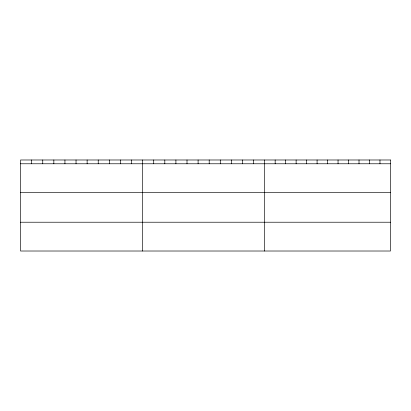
<?xml version="1.0" encoding="UTF-8"?>
<svg xmlns="http://www.w3.org/2000/svg" width="411" height="411" viewBox="0 0 411 411"><rect width="100%" height="100%" fill="white"/><g stroke="black" fill="none" stroke-linecap="round" stroke-linejoin="round"><path stroke-width="0.62" d="M20.55 163.773L390.45 163.773M20.55 192.559L390.45 192.559M20.55 222.223L390.45 222.223M379.97 159.987L379.97 163.773M369.489 159.987L369.489 163.773M359.009 159.987L359.009 163.773M348.528 159.987L348.528 163.773M338.048 159.987L338.048 163.773M327.567 159.987L327.567 163.773M317.087 159.987L317.087 163.773M306.606 159.987L306.606 163.773M296.125 159.987L296.125 163.773M285.645 159.987L285.645 163.773M275.165 159.987L275.165 163.773M264.684 159.987L264.684 251.013M253.587 159.987L253.587 163.773M242.49 159.987L242.49 163.773M231.393 159.987L231.393 163.773M220.296 159.987L220.296 163.773M209.199 159.987L209.199 163.773M198.102 159.987L198.102 163.773M187.005 159.987L187.005 163.773M175.908 159.987L175.908 163.773M164.811 159.987L164.811 163.773M153.714 159.987L153.714 163.773M142.617 159.987L142.617 251.013M131.52 159.987L131.52 163.773M120.423 159.987L120.423 163.773M109.326 159.987L109.326 163.773M98.229 159.987L98.229 163.773M87.132 159.987L87.132 163.773M76.035 159.987L76.035 163.773M64.938 159.987L64.938 163.773M53.841 159.987L53.841 163.773M42.744 159.987L42.744 163.773M31.647 159.987L31.647 163.773M390.45 159.987L20.55 159.987L20.55 251.013L390.45 251.013L390.45 159.987"/></g></svg>
